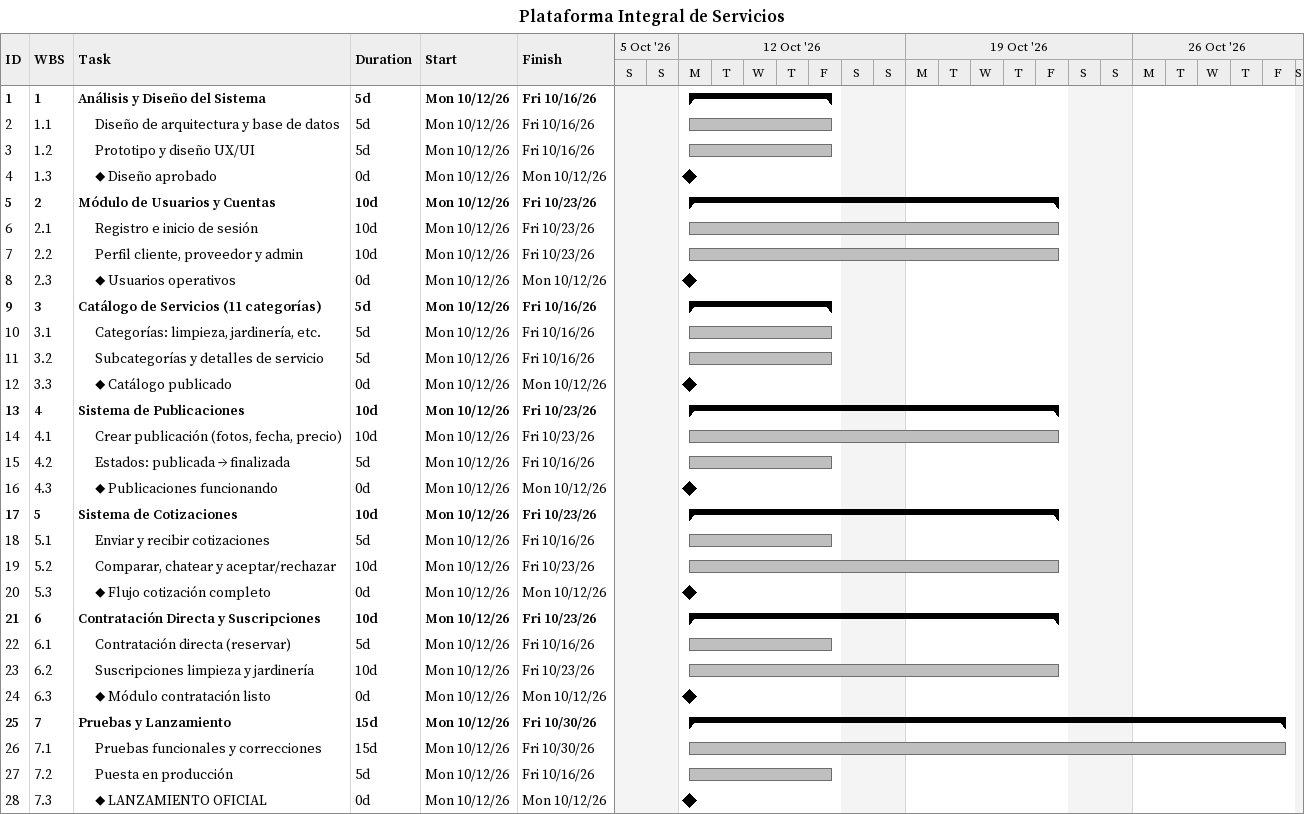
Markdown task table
Plataforma Integral de Servicios

| ID | WBS | Task | Duration | Start | Finish |
|---|---|---|---|---|---|
| 1 | 1 | **Análisis y Diseño del Sistema** | 5d | 2026-10-12 | 2026-10-16 |
| 2 | 1.1 | Diseño de arquitectura y base de datos | 5d | 2026-10-12 | 2026-10-16 |
| 3 | 1.2 | Prototipo y diseño UX/UI | 5d | 2026-10-12 | 2026-10-16 |
| 4 | 1.3 | ◆ Diseño aprobado | 0d | 2026-10-12 | 2026-10-12 |
| 5 | 2 | **Módulo de Usuarios y Cuentas** | 10d | 2026-10-12 | 2026-10-23 |
| 6 | 2.1 | Registro e inicio de sesión | 10d | 2026-10-12 | 2026-10-23 |
| 7 | 2.2 | Perfil cliente, proveedor y admin | 10d | 2026-10-12 | 2026-10-23 |
| 8 | 2.3 | ◆ Usuarios operativos | 0d | 2026-10-12 | 2026-10-12 |
| 9 | 3 | **Catálogo de Servicios (11 categorías)** | 5d | 2026-10-12 | 2026-10-16 |
| 10 | 3.1 | Categorías: limpieza, jardinería, etc. | 5d | 2026-10-12 | 2026-10-16 |
| 11 | 3.2 | Subcategorías y detalles de servicio | 5d | 2026-10-12 | 2026-10-16 |
| 12 | 3.3 | ◆ Catálogo publicado | 0d | 2026-10-12 | 2026-10-12 |
| 13 | 4 | **Sistema de Publicaciones** | 10d | 2026-10-12 | 2026-10-23 |
| 14 | 4.1 | Crear publicación (fotos, fecha, precio) | 10d | 2026-10-12 | 2026-10-23 |
| 15 | 4.2 | Estados: publicada → finalizada | 5d | 2026-10-12 | 2026-10-16 |
| 16 | 4.3 | ◆ Publicaciones funcionando | 0d | 2026-10-12 | 2026-10-12 |
| 17 | 5 | **Sistema de Cotizaciones** | 10d | 2026-10-12 | 2026-10-23 |
| 18 | 5.1 | Enviar y recibir cotizaciones | 5d | 2026-10-12 | 2026-10-16 |
| 19 | 5.2 | Comparar, chatear y aceptar/rechazar | 10d | 2026-10-12 | 2026-10-23 |
| 20 | 5.3 | ◆ Flujo cotización completo | 0d | 2026-10-12 | 2026-10-12 |
| 21 | 6 | **Contratación Directa y Suscripciones** | 10d | 2026-10-12 | 2026-10-23 |
| 22 | 6.1 | Contratación directa (reservar) | 5d | 2026-10-12 | 2026-10-16 |
| 23 | 6.2 | Suscripciones limpieza y jardinería | 10d | 2026-10-12 | 2026-10-23 |
| 24 | 6.3 | ◆ Módulo contratación listo | 0d | 2026-10-12 | 2026-10-12 |
| 25 | 7 | **Pruebas y Lanzamiento** | 15d | 2026-10-12 | 2026-10-30 |
| 26 | 7.1 | Pruebas funcionales y correcciones | 15d | 2026-10-12 | 2026-10-30 |
| 27 | 7.2 | Puesta en producción | 5d | 2026-10-12 | 2026-10-16 |
| 28 | 7.3 | ◆ LANZAMIENTO OFICIAL | 0d | 2026-10-12 | 2026-10-12 |
